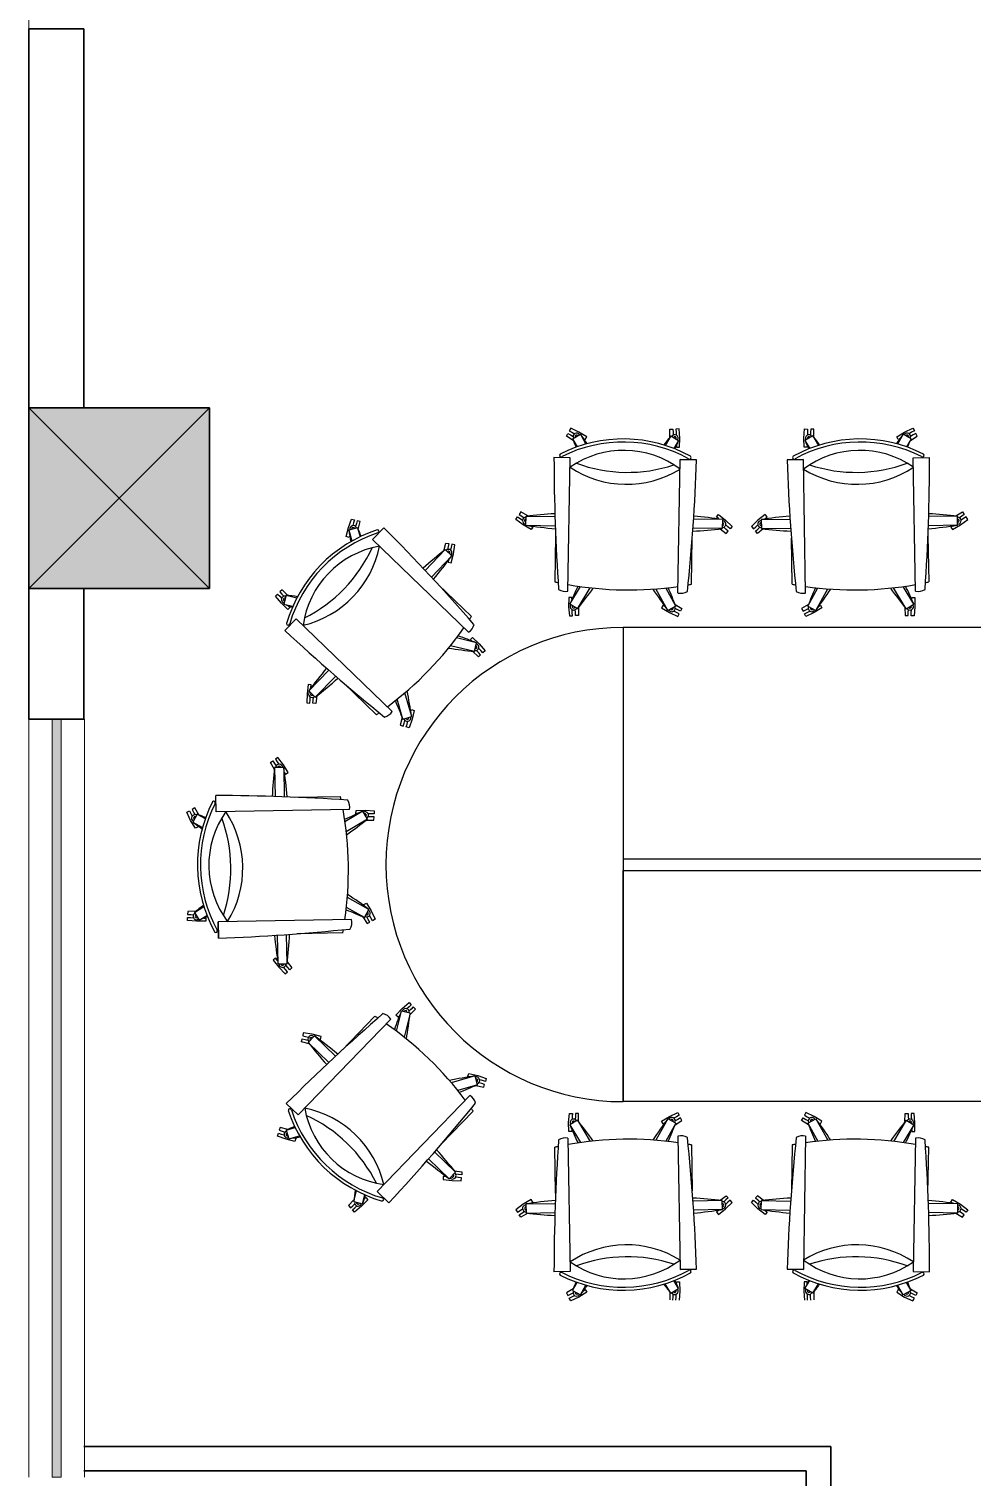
# Model space of a CAD drawing. Header units: inches. Extents: x 327481 to 195042051, y -335014 to 44773228.
# Drawn here: x 361005.2 to 361159.4, y -328206.2 to -327969.3 of the extents above; entities that cross this region are included whole.
import ezdxf

# ---------------------------------------------------------------- set-up
doc = ezdxf.new("R2010")
doc.units = ezdxf.units.IN
doc.header["$MEASUREMENT"] = 0
doc.layers.add('cad-block.com', color=250, linetype='Continuous')
doc.layers.add('center', color=146, linetype='Continuous')
for name, color, linetype, lineweight in [('column 1', 146, 'Continuous', 30), ('furniture', 251, 'Continuous', 13), ('GLASS', 140, 'Continuous', 5), ('TEXT', 7, 'Continuous', 0), ('WALL', 12, 'Continuous', 30)]:
    doc.layers.add(name, color=color, linetype=linetype, lineweight=lineweight)

# ---------------------------------------------------------------- blocks, each defined once
blk = doc.blocks.new('COLUMN1')
at = {"layer": 'column 1'}
h = blk.add_hatch(color=256, dxfattribs=at)
h.paths.add_polyline_path([(1, 1), (0, 1), (0.5, 0.5)])
h.paths.add_polyline_path([(1, 1), (0.5, 0.5), (1, 0)])
h.paths.add_polyline_path([(0.5, 0.5), (0, 0), (1, 0)])
h.paths.add_polyline_path([(0.5, 0.5), (0, 1), (0, 0)])
at = {"layer": 'column 1', "lineweight": 0, "ltscale": 0.3}
for p, q in [((0, 1), (1, 0)), ((0, 0), (1, 1))]:
    blk.add_line(p, q, dxfattribs=at)
at = {"layer": 'column 1', "ltscale": 0.3}
for p, q in [((1, 1), (0, 1)), ((0, 1), (0, 0)), ((1, 0), (1, 1)), ((0, 0), (1, 0))]:
    blk.add_line(p, q, dxfattribs=at)
blk = doc.blocks.new('A$C42434D32')
at = {"color": 0}
for p, q in [((-981, 1509.4), (-985.9, 1500.2)), ((-952.5, 1495.8), (-981, 1509.4)), ((-638.4, 1478.2), (-637.8, 1505.8)), ((-637.8, 1505.8), (-627.3, 1506.1)), ((-627.3, 1506.1), (-627, 1495.6)), ((-606.3, 1506.7), (-616.8, 1506.4)), ((-616.8, 1506.4), (-616.5, 1495.9)), ((-603.9, 1475.3), (-606.3, 1506.7)), ((-174.4, 1475.3), (-171.9, 1506.7)), ((-171.9, 1506.7), (-161.4, 1506.4)), ((-161.4, 1506.4), (-161.7, 1495.9)), ((-150.9, 1506.1), (-151.2, 1495.6)), ((-140.4, 1505.8), (-150.9, 1506.1)), ((-139.9, 1478.2), (-140.4, 1505.8)), ((174.2, 1495.8), (202.7, 1509.4)), ((202.7, 1509.4), (207.7, 1500.2)), ((-995.9, 1481.7), (-990.9, 1490.9)), ((-972.3, 1467.4), (-995.9, 1481.7)), ((-990.9, 1490.9), (-981.7, 1485.9)), ((-985.9, 1500.2), (-976.7, 1495.2)), ((-981.7, 1485.9), (-972.8, 1481.1)), ((-976.7, 1495.2), (-967.8, 1490.4)), ((-974.5, 1472.9), (-946.9, 1488.2)), ((-974.5, 1472.9), (-959, 1445)), ((-925.5, 1479.5), (-952.5, 1495.8)), ((-946.9, 1488.2), (-928.3, 1454.6)), ((-935.9, 1473.2), (-930.5, 1470.2)), ((-930.5, 1470.2), (-925.5, 1479.5)), ((-634.7, 1482.9), (-654.5, 1449.9)), ((-634.7, 1482.9), (-607.7, 1466.7)), ((-627, 1495.6), (-626.7, 1485.5)), ((-607.7, 1466.7), (-624.2, 1439.2)), ((-616.5, 1495.9), (-616.2, 1485.8)), ((-604.5, 1443.7), (-603.9, 1475.3)), ((-173.7, 1443.7), (-174.4, 1475.3)), ((-143.6, 1482.9), (-170.6, 1466.7)), ((-170.6, 1466.7), (-154.1, 1439.2)), ((-161.7, 1495.9), (-162, 1485.8)), ((-151.2, 1495.6), (-151.5, 1485.5)), ((-143.6, 1482.9), (-123.8, 1449.9)), ((147.3, 1479.5), (174.2, 1495.8)), ((152.2, 1470.2), (147.3, 1479.5)), ((168.7, 1488.2), (150, 1454.6)), ((157.7, 1473.2), (152.2, 1470.2)), ((196.2, 1472.9), (168.7, 1488.2)), ((196.2, 1472.9), (180.7, 1445)), ((198.4, 1495.2), (189.5, 1490.4)), ((194, 1467.4), (217.7, 1481.7)), ((203.4, 1485.9), (194.5, 1481.1)), ((207.7, 1500.2), (198.4, 1495.2)), ((212.7, 1490.9), (203.4, 1485.9)), ((217.7, 1481.7), (212.7, 1490.9)), ((-982.5, 1407.4), (-1038.9, 1408.3)), ((-990.4, 946), (-982.5, 1407.4)), ((-615.2, 1449.6), (-615, 1443.4)), ((-615, 1443.4), (-604.5, 1443.7)), ((-163.2, 1443.4), (-173.7, 1443.7)), ((-163.1, 1449.6), (-163.2, 1443.4)), ((204.2, 1407.4), (260.7, 1408.3)), ((212.1, 946), (204.2, 1407.4)), ((-609.9, 939.4), (-601.9, 1400.8)), ((-601.9, 1400.8), (-545.5, 1399.9)), ((-545.5, 1399.9), (-601.9, 1400.8)), ((-176.3, 1400.8), (-232.8, 1399.9)), ((-232.8, 1399.9), (-176.3, 1400.8)), ((-168.4, 939.4), (-176.3, 1400.8)), ((-1170.5, 1193.8), (-1164.7, 1202.5)), ((-1164.7, 1202.5), (-1155.9, 1196.7)), ((-1153.1, 1220), (-1158.9, 1211.3)), ((-1158.9, 1211.3), (-1150.1, 1205.4)), ((-1129.3, 1205.9), (-1153.1, 1220)), ((-1150.1, 1205.4), (-1141.7, 1199.8)), ((-1135.8, 1173.7), (-1135.3, 1205.2)), ((-1135.3, 1205.2), (-1035.5, 1203.5)), ((-476.7, 1202.5), (-469.8, 1210.4)), ((-468.8, 1195.6), (-476.7, 1202.5)), ((-469.8, 1210.4), (-445.1, 1190.8)), ((-308.4, 1210.4), (-333.2, 1190.8)), ((-309.4, 1195.6), (-301.5, 1202.5)), ((-301.5, 1202.5), (-308.4, 1210.4)), ((357, 1205.2), (257.3, 1203.5)), ((351, 1205.9), (374.8, 1220)), ((357.5, 1173.7), (357, 1205.2)), ((371.9, 1205.4), (363.4, 1199.8)), ((380.6, 1211.3), (371.9, 1205.4)), ((374.8, 1220), (380.6, 1211.3)), ((386.4, 1202.5), (377.7, 1196.7)), ((392.2, 1193.8), (386.4, 1202.5)), ((-1757.4, 1134.9), (-1749.9, 1165.5)), ((-1749.9, 1165.5), (-1739.4, 1195.3)), ((-1718.1, 1164.9), (-1748.4, 1156.2)), ((-1748.4, 1156.2), (-1737.8, 1119.3)), ((-1739.4, 1195.3), (-1729.3, 1192.3)), ((-1732.3, 1182.2), (-1735.2, 1172.5)), ((-1729.3, 1192.3), (-1732.3, 1182.2)), ((-1722.2, 1179.2), (-1725.2, 1169.5)), ((-1719.2, 1189.3), (-1722.2, 1179.2)), ((-1709.2, 1186.3), (-1719.2, 1189.3)), ((-1718.1, 1164.9), (-1709.3, 1134.1)), ((-1715.8, 1159.4), (-1709.2, 1186.3)), ((-1666.1, 1124.2), (-1626.9, 1164.8)), ((-1145.1, 1175), (-1170.5, 1193.8)), ((-1155.9, 1196.7), (-1147.5, 1191.1)), ((-1118, 1158.9), (-1145.1, 1175)), ((-1135.8, 1173.7), (-1034.4, 1172)), ((-1112.2, 1167.6), (-1118, 1158.9)), ((-1117.3, 1171.1), (-1112.2, 1167.6)), ((-456.7, 1162.1), (-558.1, 1163.8)), ((-456.2, 1193.5), (-555.9, 1195.3)), ((-468.6, 1195.3), (-468.8, 1195.6)), ((-463.5, 1161.3), (-443.1, 1145.2)), ((-456.2, 1193.5), (-456.7, 1162.1)), ((-444.1, 1160), (-451.7, 1166.7)), ((-445.1, 1190.8), (-422.4, 1169)), ((-437.2, 1168), (-444.8, 1174.6)), ((-436.2, 1153.1), (-444.1, 1160)), ((-443.1, 1145.2), (-436.2, 1153.1)), ((-429.3, 1161), (-437.2, 1168)), ((-422.4, 1169), (-429.3, 1161)), ((-333.2, 1190.8), (-355.9, 1169)), ((-355.9, 1169), (-349, 1161)), ((-349, 1161), (-341.1, 1168)), ((-342.1, 1153.1), (-334.2, 1160)), ((-335.2, 1145.2), (-342.1, 1153.1)), ((-341.1, 1168), (-333.4, 1174.6)), ((-314.8, 1161.3), (-335.2, 1145.2)), ((-334.2, 1160), (-326.5, 1166.7)), ((-322.1, 1193.5), (-222.3, 1195.3)), ((-322.1, 1193.5), (-321.5, 1162.1)), ((-321.5, 1162.1), (-220.2, 1163.8)), ((-309.7, 1195.3), (-309.4, 1195.6)), ((357.5, 1173.7), (256.2, 1172)), ((339.1, 1171.1), (333.9, 1167.6)), ((333.9, 1167.6), (339.8, 1158.9)), ((339.8, 1158.9), (366.9, 1175)), ((366.9, 1175), (392.2, 1193.8)), ((377.7, 1196.7), (369.2, 1191.1)), ((-1747.3, 1131.9), (-1757.4, 1134.9)), ((-1745.6, 1137.8), (-1747.3, 1131.9)), ((-1334.3, 803.5), (-1666.1, 1124.2)), ((-1419.8, 1085.5), (-1413, 1112.3)), ((-1413, 1112.3), (-1402.7, 1110.2)), ((-1402.7, 1110.2), (-1404.8, 1100)), ((-1392.4, 1108.2), (-1394.5, 1097.9)), ((-1382.1, 1106.1), (-1392.4, 1108.2)), ((-1386.8, 1074.9), (-1382.1, 1106.1)), ((-1033.1, 1137), (-1035.8, 977.7)), ((-563.4, 969.6), (-560.6, 1128.9)), ((-214.9, 969.6), (-217.6, 1128.9)), ((254.8, 1137), (257.6, 977.7)), ((-1415.1, 1089.3), (-1484.5, 1017.5)), ((-1392.5, 1067.4), (-1462.9, 994.5)), ((-1392.5, 1067.4), (-1415.1, 1089.3)), ((-1404.8, 1100), (-1406.8, 1090)), ((-1403.7, 1052.5), (-1404.9, 1046.4)), ((-1394.5, 1097.9), (-1396.5, 1087.9)), ((-1394.6, 1044.3), (-1386.8, 1074.9)), ((-1404.9, 1046.4), (-1394.6, 1044.3)), ((-1439.1, 968.8), (-1324.6, 858.1)), ((-984.3, 900.6), (-947.6, 961.8)), ((-957.3, 884.4), (-913.4, 957.5)), ((-645, 879), (-686.4, 953.6)), ((-617.5, 894.3), (-652.1, 956.7)), ((-160.8, 894.3), (-126.1, 956.7)), ((-133.2, 879), (-91.9, 953.6)), ((179, 884.4), (135.2, 957.5)), ((206.1, 900.6), (169.3, 961.8)), ((-2002.3, 928.5), (-1994.7, 935.7)), ((-1981.8, 904.5), (-2002.3, 928.5)), ((-1994.7, 935.7), (-1987.5, 928)), ((-1987.5, 928), (-1980.5, 920.7)), ((-1979.4, 950.1), (-1987.1, 942.9)), ((-1987.1, 942.9), (-1979.9, 935.2)), ((-1959.1, 882.7), (-1981.8, 904.5)), ((-1979.9, 935.2), (-1972.9, 927.9)), ((-1959.5, 931), (-1979.4, 950.1)), ((-1965.4, 931.6), (-1973.1, 901.1)), ((-1965.4, 931.6), (-1928.1, 922.3)), ((-987.5, 923.5), (-988.1, 892)), ((-977, 923.8), (-987.5, 923.5)), ((-976.8, 917.7), (-977, 923.8)), ((198.5, 917.7), (198.7, 923.8)), ((198.7, 923.8), (209.2, 923.5)), ((209.2, 923.5), (209.9, 892)), ((-1973.1, 901.1), (-1942, 893.3)), ((-1951.4, 889.9), (-1959.1, 882.7)), ((-1955.7, 894.3), (-1951.4, 889.9)), ((-988.1, 892), (-985.7, 860.6)), ((-985.7, 860.6), (-975.2, 860.9)), ((-957.3, 884.4), (-984.3, 900.6)), ((-975.5, 871.3), (-975.7, 881.5)), ((-975.2, 860.9), (-975.5, 871.3)), ((-965, 871.6), (-965.3, 881.8)), ((-964.7, 861.2), (-965, 871.6)), ((-954.2, 861.5), (-964.7, 861.2)), ((-953.6, 889.1), (-954.2, 861.5)), ((-661.5, 897), (-666.5, 887.8)), ((-666.5, 887.8), (-639.5, 871.4)), ((-656.1, 894.1), (-661.5, 897)), ((-617.5, 894.3), (-645, 879)), ((-639.5, 871.4), (-611, 857.8)), ((-615.3, 872.1), (-624.2, 876.9)), ((-619.7, 899.9), (-596.1, 885.6)), ((-610.3, 881.3), (-619.2, 886.1)), ((-606, 867.1), (-615.3, 872.1)), ((-611, 857.8), (-606, 867.1)), ((-601.1, 876.3), (-610.3, 881.3)), ((-596.1, 885.6), (-601.1, 876.3)), ((-158.5, 899.9), (-182.2, 885.6)), ((-182.2, 885.6), (-177.2, 876.3)), ((-177.2, 876.3), (-168, 881.3)), ((-172.2, 867.1), (-163, 872.1)), ((-167.2, 857.8), (-172.2, 867.1)), ((-168, 881.3), (-159, 886.1)), ((-138.8, 871.4), (-167.2, 857.8)), ((-163, 872.1), (-154.1, 876.9)), ((-160.8, 894.3), (-133.2, 879)), ((-111.8, 887.8), (-138.8, 871.4)), ((-122.2, 894.1), (-116.8, 897)), ((-116.8, 897), (-111.8, 887.8)), ((175.3, 889.1), (175.9, 861.5)), ((175.9, 861.5), (186.4, 861.2)), ((179, 884.4), (206.1, 900.6)), ((186.4, 861.2), (186.7, 871.6)), ((186.7, 871.6), (187, 881.8)), ((196.9, 860.9), (197.2, 871.3)), ((207.4, 860.6), (196.9, 860.9)), ((197.2, 871.3), (197.5, 881.5)), ((209.9, 892), (207.4, 860.6)), ((-1930.6, 850.5), (-1969.8, 809.9)), ((-1969.8, 809.9), (-1930.6, 850.5)), ((-1598.7, 529.8), (-1930.6, 850.5)), ((-1314.1, 736.6), (-1396.8, 757.2)), ((-1306.5, 767.1), (-1375.8, 784.4)), ((-1328.1, 778.4), (-1320.5, 785.6)), ((-1323.9, 773.9), (-1328.1, 778.4)), ((-1320.5, 785.6), (-1297.7, 763.8)), ((-1314.1, 736.6), (-1306.5, 767.1)), ((-1297.7, 763.8), (-1277.2, 739.8)), ((-1320.1, 737.3), (-1300.1, 718.2)), ((-1299.7, 733), (-1306.7, 740.4)), ((-1300.1, 718.2), (-1292.5, 725.4)), ((-1292.5, 725.4), (-1299.7, 733)), ((-1292.1, 740.2), (-1299, 747.6)), ((-1284.9, 732.6), (-1292.1, 740.2)), ((-1277.2, 739.8), (-1284.9, 732.6)), ((-1887.1, 600.9), (-1817.8, 672.6)), ((-1864.4, 579), (-1794, 651.9)), ((-1889.3, 622.4), (-1893, 591.1)), ((-1878.8, 621.7), (-1889.3, 622.4)), ((-1879.6, 611.2), (-1878.8, 621.7)), ((-1879.6, 610.9), (-1879.6, 611.2)), ((-1652.9, 518.3), (-1767.5, 629)), ((-1893, 591.1), (-1893.6, 559.6)), ((-1893.6, 559.6), (-1883.1, 558.8)), ((-1887.1, 600.9), (-1864.4, 579)), ((-1883.1, 558.8), (-1882.4, 569.3)), ((-1882.4, 569.3), (-1881.7, 579.4)), ((-1872.7, 558.1), (-1871.9, 568.6)), ((-1862.2, 557.4), (-1872.7, 558.1)), ((-1871.9, 568.6), (-1871.3, 578.7)), ((-1859.1, 583.2), (-1862.2, 557.4)), ((-1561.4, 503.3), (-1581.1, 572)), ((-1531.1, 512), (-1554.6, 594)), ((-1563.8, 508.8), (-1570.4, 482)), ((-1561.4, 503.3), (-1531.1, 512)), ((-1529.7, 502.7), (-1540.2, 473)), ((-1534, 530.4), (-1532.2, 536.3)), ((-1532.2, 536.3), (-1522.2, 533.3)), ((-1522.2, 533.3), (-1529.7, 502.7)), ((-1570.4, 482), (-1560.3, 479)), ((-1560.3, 479), (-1557.3, 489)), ((-1557.3, 489), (-1554.4, 498.7)), ((-1550.3, 476), (-1547.3, 486)), ((-1540.2, 473), (-1550.3, 476)), ((-1547.3, 486), (-1544.4, 495.7)), ((-2020, 353.1), (-2011.3, 358.9)), ((-2005.9, 329.3), (-2020, 353.1)), ((-2011.3, 358.9), (-2005.4, 350.1)), ((-1993.8, 370.5), (-2002.5, 364.7)), ((-2002.5, 364.7), (-1996.7, 355.9)), ((-1996.7, 355.9), (-1991.1, 347.5)), ((-1975, 345.1), (-1993.8, 370.5)), ((-2005.4, 350.1), (-1999.8, 341.7)), ((-1973.7, 335.8), (-2005.2, 335.3)), ((-2005.2, 335.3), (-2003.5, 235.5)), ((-1958.9, 318), (-1975, 345.1)), ((-1973.7, 335.8), (-1972, 234.4)), ((-1971.1, 317.3), (-1967.6, 312.2)), ((-1967.6, 312.2), (-1958.9, 318)), ((-2207.4, 182.5), (-2208.3, 238.9)), ((-1937, 233.1), (-1777.7, 235.8)), ((-2309.4, 181), (-2300.2, 185.9)), ((-2295.8, 152.5), (-2309.4, 181)), ((-2300.2, 185.9), (-2295.2, 176.7)), ((-2279.5, 125.5), (-2295.8, 152.5)), ((-2295.2, 176.7), (-2290.4, 167.8)), ((-2281.7, 195.9), (-2290.9, 190.9)), ((-2290.9, 190.9), (-2285.9, 181.7)), ((-2272.9, 174.5), (-2288.2, 146.9)), ((-2285.9, 181.7), (-2281.1, 172.8)), ((-2267.4, 172.3), (-2281.7, 195.9)), ((-2272.9, 174.5), (-2245, 159)), ((-1746, 190.4), (-2207.4, 182.5)), ((-1700.6, 184.3), (-1761.8, 147.6)), ((-1684.4, 157.3), (-1757.5, 113.4)), ((-1723.8, 177), (-1723.5, 187.5)), ((-1717.7, 176.8), (-1723.8, 177)), ((-1723.5, 187.5), (-1692, 188.1)), ((-1684.4, 157.3), (-1700.6, 184.3)), ((-1692, 188.1), (-1660.6, 185.7)), ((-1689.1, 153.6), (-1661.5, 154.2)), ((-1671.6, 165), (-1681.8, 165.3)), ((-1671.3, 175.5), (-1681.5, 175.7)), ((-1661.2, 164.7), (-1671.6, 165)), ((-1660.9, 175.2), (-1671.3, 175.5)), ((-1661.5, 154.2), (-1661.2, 164.7)), ((-1660.6, 185.7), (-1660.9, 175.2)), ((-2288.2, 146.9), (-2254.6, 128.3)), ((-2270.2, 130.5), (-2279.5, 125.5)), ((-2273.2, 135.9), (-2270.2, 130.5)), ((-2282.9, -165.3), (-2249.9, -145.5)), ((-1694.3, -182.5), (-1756.7, -147.9)), ((-1679, -155), (-1753.6, -113.6)), ((-1697, -138.5), (-1687.8, -133.5)), ((-1694.1, -143.9), (-1697, -138.5)), ((-1687.8, -133.5), (-1671.4, -160.5)), ((-2306.7, -193.7), (-2306.4, -183.2)), ((-2275.3, -196.1), (-2306.7, -193.7)), ((-2306.4, -183.2), (-2295.9, -183.5)), ((-2305.8, -162.2), (-2306.1, -172.7)), ((-2306.1, -172.7), (-2295.6, -173)), ((-2278.2, -161.6), (-2305.8, -162.2)), ((-2295.9, -183.5), (-2285.8, -183.8)), ((-2295.6, -173), (-2285.5, -173.3)), ((-2282.9, -165.3), (-2266.7, -192.3)), ((-2243.7, -195.5), (-2275.3, -196.1)), ((-2266.7, -192.3), (-2239.2, -175.8)), ((-2249.6, -184.8), (-2243.4, -185)), ((-2243.4, -185), (-2243.7, -195.5)), ((-1739.4, -190.1), (-2200.8, -198.1)), ((-2200.8, -198.1), (-2199.9, -254.5)), ((-2199.9, -254.5), (-2200.8, -198.1)), ((-1699.9, -180.3), (-1685.6, -203.9)), ((-1694.3, -182.5), (-1679, -155)), ((-1681.3, -189.7), (-1686.1, -180.8)), ((-1685.6, -203.9), (-1676.3, -198.9)), ((-1676.3, -198.9), (-1681.3, -189.7)), ((-1672.1, -184.7), (-1676.9, -175.8)), ((-1667.1, -194), (-1672.1, -184.7)), ((-1671.4, -160.5), (-1657.8, -189)), ((-1657.8, -189), (-1667.1, -194)), ((-1993.5, -343.8), (-1995.3, -244.1)), ((-1962.1, -343.3), (-1963.8, -241.9)), ((-1769.6, -236.6), (-1928.9, -239.4)), ((-2002.5, -323.3), (-2010.4, -330.2)), ((-2010.4, -330.2), (-1990.8, -354.9)), ((-1995.6, -331.2), (-2002.5, -323.3)), ((-1995.3, -331.4), (-1995.6, -331.2)), ((-1993.5, -343.8), (-1962.1, -343.3)), ((-1960, -355.9), (-1966.7, -348.3)), ((-1961.3, -336.5), (-1945.2, -356.9)), ((-1990.8, -354.9), (-1969, -377.6)), ((-1968, -362.8), (-1974.6, -355.2)), ((-1969, -377.6), (-1961, -370.7)), ((-1961, -370.7), (-1968, -362.8)), ((-1953.1, -363.8), (-1960, -355.9)), ((-1945.2, -356.9), (-1953.1, -363.8)), ((-1585.6, -520.5), (-1563.8, -497.7)), ((-1563.8, -497.7), (-1539.8, -477.2)), ((-1540.2, -492.1), (-1547.6, -499)), ((-1533, -499.7), (-1540.4, -506.7)), ((-1532.6, -484.9), (-1540.2, -492.1)), ((-1539.8, -477.2), (-1532.6, -484.9)), ((-1537.3, -520.1), (-1518.2, -500.1)), ((-1525.4, -492.5), (-1533, -499.7)), ((-1518.2, -500.1), (-1525.4, -492.5)), ((-1603.5, -534.3), (-1924.2, -866.1)), ((-1768.8, -639.1), (-1658.1, -524.6)), ((-1578.4, -528.1), (-1585.6, -520.5)), ((-1567.1, -506.5), (-1584.4, -575.8)), ((-1573.9, -523.9), (-1578.4, -528.1)), ((-1536.6, -514.1), (-1567.1, -506.5)), ((-1536.6, -514.1), (-1557.2, -596.8)), ((-1906.1, -582.1), (-1908.2, -592.4)), ((-1908.2, -592.4), (-1897.9, -594.5)), ((-1874.9, -586.8), (-1906.1, -582.1)), ((-1897.9, -594.5), (-1887.9, -596.5)), ((-1867.4, -592.5), (-1889.3, -615.1)), ((-1844.3, -594.6), (-1874.9, -586.8)), ((-1867.4, -592.5), (-1794.5, -662.9)), ((-1846.4, -604.9), (-1844.3, -594.6)), ((-1912.3, -613), (-1910.2, -602.7)), ((-1885.5, -619.8), (-1912.3, -613)), ((-1910.2, -602.7), (-1900, -604.8)), ((-1900, -604.8), (-1890, -606.8)), ((-1889.3, -615.1), (-1817.5, -684.5)), ((-1852.5, -603.7), (-1846.4, -604.9)), ((-1312, -731.1), (-1394, -754.6)), ((-1336.3, -732.2), (-1333.3, -722.2)), ((-1330.4, -734), (-1336.3, -732.2)), ((-1333.3, -722.2), (-1302.7, -729.7)), ((-1303.3, -761.4), (-1312, -731.1)), ((-1302.7, -729.7), (-1273, -740.2)), ((-1286, -747.3), (-1295.7, -744.4)), ((-1276, -750.3), (-1286, -747.3)), ((-1273, -740.2), (-1276, -750.3)), ((-1329.8, -798.7), (-1650.5, -1130.6)), ((-1303.3, -761.4), (-1372, -781.1)), ((-1308.8, -763.8), (-1282, -770.4)), ((-1289, -757.3), (-1298.7, -754.4)), ((-1279, -760.3), (-1289, -757.3)), ((-1282, -770.4), (-1279, -760.3)), ((-1924.2, -866.1), (-1964.8, -826.9)), ((-1318.3, -852.9), (-1429, -967.5)), ((-988.1, -892), (-985.7, -860.6)), ((-987.5, -923.5), (-988.1, -892)), ((-985.7, -860.6), (-975.2, -860.9)), ((-957.3, -884.4), (-984.3, -900.6)), ((-984.3, -900.6), (-947.6, -961.8)), ((-975.5, -871.3), (-975.7, -881.5)), ((-975.2, -860.9), (-975.5, -871.3)), ((-965, -871.6), (-965.3, -881.8)), ((-964.7, -861.2), (-965, -871.6)), ((-954.2, -861.5), (-964.7, -861.2)), ((-957.3, -884.4), (-913.4, -957.5)), ((-953.6, -889.1), (-954.2, -861.5)), ((-645, -879), (-686.4, -953.6)), ((-666.5, -887.8), (-639.5, -871.4)), ((-661.5, -897), (-666.5, -887.8)), ((-656.1, -894.1), (-661.5, -897)), ((-617.5, -894.3), (-652.1, -956.7)), ((-617.5, -894.3), (-645, -879)), ((-639.5, -871.4), (-611, -857.8)), ((-615.3, -872.1), (-624.2, -876.9)), ((-619.7, -899.9), (-596.1, -885.6)), ((-610.3, -881.3), (-619.2, -886.1)), ((-606, -867.1), (-615.3, -872.1)), ((-611, -857.8), (-606, -867.1)), ((-601.1, -876.3), (-610.3, -881.3)), ((-596.1, -885.6), (-601.1, -876.3)), ((-182.2, -885.6), (-177.2, -876.3)), ((-158.5, -899.9), (-182.2, -885.6)), ((-177.2, -876.3), (-168, -881.3)), ((-167.2, -857.8), (-172.2, -867.1)), ((-172.2, -867.1), (-163, -872.1)), ((-168, -881.3), (-159, -886.1)), ((-138.8, -871.4), (-167.2, -857.8)), ((-163, -872.1), (-154.1, -876.9)), ((-160.8, -894.3), (-133.2, -879)), ((-160.8, -894.3), (-126.1, -956.7)), ((-111.8, -887.8), (-138.8, -871.4)), ((-133.2, -879), (-91.9, -953.6)), ((-122.2, -894.1), (-116.8, -897)), ((-116.8, -897), (-111.8, -887.8)), ((179, -884.4), (135.2, -957.5)), ((206.1, -900.6), (169.3, -961.8)), ((175.3, -889.1), (175.9, -861.5)), ((175.9, -861.5), (186.4, -861.2)), ((179, -884.4), (206.1, -900.6)), ((186.4, -861.2), (186.7, -871.6)), ((186.7, -871.6), (187, -881.8)), ((207.4, -860.6), (196.9, -860.9)), ((196.9, -860.9), (197.2, -871.3)), ((197.2, -871.3), (197.5, -881.5)), ((209.9, -892), (207.4, -860.6)), ((209.2, -923.5), (209.9, -892)), ((-1995.3, -939.4), (-1992.3, -929.3)), ((-1965.5, -949.9), (-1995.3, -939.4)), ((-1992.3, -929.3), (-1982.2, -932.3)), ((-1986.3, -909.2), (-1989.3, -919.2)), ((-1989.3, -919.2), (-1979.2, -922.2)), ((-1959.4, -915.8), (-1986.3, -909.2)), ((-1982.2, -932.3), (-1972.5, -935.2)), ((-1979.2, -922.2), (-1969.5, -925.2)), ((-1934.9, -957.4), (-1965.5, -949.9)), ((-1964.9, -918.1), (-1934.1, -909.3)), ((-1964.9, -918.1), (-1956.2, -948.4)), ((-1956.2, -948.4), (-1919.3, -937.8)), ((-1937.8, -945.6), (-1931.9, -947.3)), ((-1931.9, -947.3), (-1934.9, -957.4)), ((-990.4, -946), (-982.5, -1407.4)), ((-977, -923.8), (-987.5, -923.5)), ((-976.8, -917.7), (-977, -923.8)), ((-609.9, -939.4), (-601.9, -1400.8)), ((-168.4, -939.4), (-176.3, -1400.8)), ((198.5, -917.7), (198.7, -923.8)), ((198.7, -923.8), (209.2, -923.5)), ((212.1, -946), (204.2, -1407.4)), ((-1379, -1064.4), (-1451.9, -994)), ((-1033.1, -1137), (-1035.8, -977.7)), ((-563.4, -969.6), (-560.6, -1128.9)), ((-214.9, -969.6), (-217.6, -1128.9)), ((254.8, -1137), (257.6, -977.7)), ((-1400.9, -1087.1), (-1472.6, -1017.8)), ((-1421.7, -1078.8), (-1422.4, -1089.3)), ((-1422.4, -1089.3), (-1391.1, -1093)), ((-1411.2, -1079.6), (-1421.7, -1078.8)), ((-1410.9, -1079.6), (-1411.2, -1079.6)), ((-1400.9, -1087.1), (-1379, -1064.4)), ((-1391.1, -1093), (-1359.6, -1093.6)), ((-1383.2, -1059.1), (-1357.4, -1062.2)), ((-1369.3, -1082.4), (-1379.4, -1081.7)), ((-1368.6, -1071.9), (-1378.7, -1071.3)), ((-1358.8, -1083.1), (-1369.3, -1082.4)), ((-1358.1, -1072.7), (-1368.6, -1071.9)), ((-1359.6, -1093.6), (-1358.8, -1083.1)), ((-1357.4, -1062.2), (-1358.1, -1072.7)), ((-1731.6, -1165.4), (-1722.3, -1128.1)), ((-1701.1, -1173.1), (-1693.3, -1142)), ((-1694.3, -1155.7), (-1689.9, -1151.4)), ((-1689.9, -1151.4), (-1682.7, -1159.1)), ((-1650.5, -1130.6), (-1609.9, -1169.8)), ((-1609.9, -1169.8), (-1650.5, -1130.6)), ((-463.5, -1161.3), (-443.1, -1145.2)), ((-443.1, -1145.2), (-436.2, -1153.1)), ((-335.2, -1145.2), (-342.1, -1153.1)), ((-314.8, -1161.3), (-335.2, -1145.2)), ((-1731, -1159.5), (-1750.1, -1179.4)), ((-1750.1, -1179.4), (-1742.9, -1187.1)), ((-1742.9, -1187.1), (-1735.2, -1179.9)), ((-1735.7, -1194.7), (-1728, -1187.5)), ((-1728.5, -1202.3), (-1735.7, -1194.7)), ((-1735.2, -1179.9), (-1727.9, -1172.9)), ((-1731.6, -1165.4), (-1701.1, -1173.1)), ((-1704.5, -1181.8), (-1728.5, -1202.3)), ((-1728, -1187.5), (-1720.7, -1180.5)), ((-1682.7, -1159.1), (-1704.5, -1181.8)), ((-1145.1, -1175), (-1170.5, -1193.8)), ((-1170.5, -1193.8), (-1164.7, -1202.5)), ((-1164.7, -1202.5), (-1155.9, -1196.7)), ((-1155.9, -1196.7), (-1147.5, -1191.1)), ((-1150.1, -1205.4), (-1141.7, -1199.8)), ((-1118, -1158.9), (-1145.1, -1175)), ((-1135.8, -1173.7), (-1034.4, -1172)), ((-1135.8, -1173.7), (-1135.3, -1205.2)), ((-1112.2, -1167.6), (-1118, -1158.9)), ((-1117.3, -1171.1), (-1112.2, -1167.6)), ((-456.7, -1162.1), (-558.1, -1163.8)), ((-456.2, -1193.5), (-555.9, -1195.3)), ((-468.8, -1195.6), (-476.7, -1202.5)), ((-469.8, -1210.4), (-445.1, -1190.8)), ((-468.6, -1195.3), (-468.8, -1195.6)), ((-456.2, -1193.5), (-456.7, -1162.1)), ((-444.1, -1160), (-451.7, -1166.7)), ((-445.1, -1190.8), (-422.4, -1169)), ((-437.2, -1168), (-444.8, -1174.6)), ((-436.2, -1153.1), (-444.1, -1160)), ((-429.3, -1161), (-437.2, -1168)), ((-422.4, -1169), (-429.3, -1161)), ((-355.9, -1169), (-349, -1161)), ((-333.2, -1190.8), (-355.9, -1169)), ((-349, -1161), (-341.1, -1168)), ((-342.1, -1153.1), (-334.2, -1160)), ((-341.1, -1168), (-333.4, -1174.6)), ((-334.2, -1160), (-326.5, -1166.7)), ((-308.4, -1210.4), (-333.2, -1190.8)), ((-322.1, -1193.5), (-321.5, -1162.1)), ((-322.1, -1193.5), (-222.3, -1195.3)), ((-321.5, -1162.1), (-220.2, -1163.8)), ((-309.7, -1195.3), (-309.4, -1195.6)), ((-309.4, -1195.6), (-301.5, -1202.5)), ((357.5, -1173.7), (256.2, -1172)), ((333.9, -1167.6), (339.8, -1158.9)), ((339.1, -1171.1), (333.9, -1167.6)), ((339.8, -1158.9), (366.9, -1175)), ((357.5, -1173.7), (357, -1205.2)), ((371.9, -1205.4), (363.4, -1199.8)), ((366.9, -1175), (392.2, -1193.8)), ((377.7, -1196.7), (369.2, -1191.1)), ((386.4, -1202.5), (377.7, -1196.7)), ((392.2, -1193.8), (386.4, -1202.5)), ((-1158.9, -1211.3), (-1150.1, -1205.4)), ((-1153.1, -1220), (-1158.9, -1211.3)), ((-1129.3, -1205.9), (-1153.1, -1220)), ((-1135.3, -1205.2), (-1035.5, -1203.5)), ((-476.7, -1202.5), (-469.8, -1210.4)), ((-301.5, -1202.5), (-308.4, -1210.4)), ((357, -1205.2), (257.3, -1203.5)), ((351, -1205.9), (374.8, -1220)), ((380.6, -1211.3), (371.9, -1205.4)), ((374.8, -1220), (380.6, -1211.3)), ((-601.9, -1400.8), (-545.5, -1399.9)), ((-545.5, -1399.9), (-601.9, -1400.8)), ((-176.3, -1400.8), (-232.8, -1399.9)), ((-232.8, -1399.9), (-176.3, -1400.8)), ((-982.5, -1407.4), (-1038.9, -1408.3)), ((-974.5, -1472.9), (-959, -1445)), ((-634.7, -1482.9), (-654.5, -1449.9)), ((-607.7, -1466.7), (-624.2, -1439.2)), ((-615.2, -1449.6), (-615, -1443.4)), ((-615, -1443.4), (-604.5, -1443.7)), ((-604.5, -1443.7), (-603.9, -1475.3)), ((-173.7, -1443.7), (-174.4, -1475.3)), ((-163.2, -1443.4), (-173.7, -1443.7)), ((-170.6, -1466.7), (-154.1, -1439.2)), ((-163.1, -1449.6), (-163.2, -1443.4)), ((-143.6, -1482.9), (-123.8, -1449.9)), ((196.2, -1472.9), (180.7, -1445)), ((204.2, -1407.4), (260.7, -1408.3)), ((-972.3, -1467.4), (-995.9, -1481.7)), ((-995.9, -1481.7), (-990.9, -1490.9)), ((-990.9, -1490.9), (-981.7, -1485.9)), ((-985.9, -1500.2), (-976.7, -1495.2)), ((-981, -1509.4), (-985.9, -1500.2)), ((-981.7, -1485.9), (-972.8, -1481.1)), ((-952.5, -1495.8), (-981, -1509.4)), ((-976.7, -1495.2), (-967.8, -1490.4)), ((-974.5, -1472.9), (-946.9, -1488.2)), ((-925.5, -1479.5), (-952.5, -1495.8)), ((-946.9, -1488.2), (-928.3, -1454.6)), ((-935.9, -1473.2), (-930.5, -1470.2)), ((-930.5, -1470.2), (-925.5, -1479.5)), ((-638.4, -1478.2), (-637.8, -1505.8)), ((-634.7, -1482.9), (-607.7, -1466.7)), ((-627.3, -1506.1), (-627, -1495.6)), ((-627, -1495.6), (-626.7, -1485.5)), ((-616.8, -1506.4), (-616.5, -1495.9)), ((-616.5, -1495.9), (-616.2, -1485.8)), ((-603.9, -1475.3), (-606.3, -1506.7)), ((-174.4, -1475.3), (-171.9, -1506.7)), ((-143.6, -1482.9), (-170.6, -1466.7)), ((-161.7, -1495.9), (-162, -1485.8)), ((-161.4, -1506.4), (-161.7, -1495.9)), ((-151.2, -1495.6), (-151.5, -1485.5)), ((-150.9, -1506.1), (-151.2, -1495.6)), ((-139.9, -1478.2), (-140.4, -1505.8)), ((152.2, -1470.2), (147.3, -1479.5)), ((147.3, -1479.5), (174.2, -1495.8)), ((168.7, -1488.2), (150, -1454.6)), ((157.7, -1473.2), (152.2, -1470.2)), ((196.2, -1472.9), (168.7, -1488.2)), ((174.2, -1495.8), (202.7, -1509.4)), ((198.4, -1495.2), (189.5, -1490.4)), ((194, -1467.4), (217.7, -1481.7)), ((203.4, -1485.9), (194.5, -1481.1)), ((207.7, -1500.2), (198.4, -1495.2)), ((202.7, -1509.4), (207.7, -1500.2)), ((212.7, -1490.9), (203.4, -1485.9)), ((217.7, -1481.7), (212.7, -1490.9))]:
    blk.add_line(p, q, dxfattribs=at)
at = {"color": 0, "ltscale": 0.7}
for p, q in [((-800, 820), (-800, -820)), ((800, 820), (-800, 820)), ((-800, 820), (-800, 20)), ((-800, 20), (800, 20)), ((-800, -820), (-800, -20)), ((-800, -20), (800, -20)), ((800, -820), (-800, -820))]:
    blk.add_line(p, q, dxfattribs=at)
at = {"color": 0}
for centre, radius, start, end in [((-799.3, 990.8), 481.4, 61.0855, 116.9482), ((-799.3, 990.8), 470.9, 61.3096, 116.724), ((774.5, 2164.3), 1880.6, 201.569, 202.5322), ((-960.7, 1480.6), 12.1, 29.0168, 209.0168), ((-960.7, 1480.6), 5.25, 29.0168, 209.0168), ((-2459.4, 370.5), 1880.6, 35.2487, 36.4646), ((838.5, 313.9), 1880.6, 141.569, 142.785), ((-621.2, 1474.8), 12.1, 329.0168, 149.0168), ((-621.2, 1474.8), 5.25, 329.0168, 149.0168), ((-2331.9, 2217.6), 1880.6, 335.5015, 336.4646), ((21, 990.8), 481.4, 63.0518, 118.9145), ((21, 990.8), 470.9, 63.276, 118.6904), ((1553.6, 2217.6), 1880.6, 203.5354, 204.4985), ((-157.1, 1474.8), 12.1, 30.9832, 210.9832), ((-157.1, 1474.8), 5.25, 30.9832, 210.9832), ((-1616.8, 313.9), 1880.6, 37.215, 38.431), ((1681.1, 370.5), 1880.6, 143.5354, 144.7513), ((182.5, 1480.6), 12.1, 330.9832, 150.9832), ((182.5, 1480.6), 5.25, 330.9832, 150.9832), ((-1552.7, 2164.3), 1880.6, 337.4678, 338.431), ((5751.4, 1418.8), 6790.3, 180.0886, 183.94274), ((-1014.2, 1415.7), 5.33, 127.7059, 306.0897), ((-797.3, 1109.2), 323.7, 53.008, 125.0256), ((-569.9, 1408.1), 5.33, 231.9439, 50.3277), ((-208.3, 1408.1), 5.33, 129.6723, 308.0561), ((19, 1109.2), 323.7, 54.9744, 126.992), ((236, 1415.7), 5.33, 233.9103, 52.2941), ((-6529.6, 1418.8), 6790.3, 356.05726, 359.9114), ((-787.7, 1668.3), 353, 236.399, 301.6346), ((-784.3, 1865.4), 508.8, 249.6557, 288.3779), ((-7331.4, 1643.3), 6790.3, 354.09091, 357.94504), ((6553.2, 1643.3), 6790.3, 182.05496, 185.90909), ((9.4, 1668.3), 353, 238.3654, 303.601), ((6, 1865.4), 508.8, 251.6221, 290.3443), ((-923.5, -663.5), 1880.6, 93.4238, 96.4646), ((-731.9, -666.8), 1880.6, 81.569, 84.6098), ((-46.3, -666.8), 1880.6, 95.3902, 98.431), ((145.3, -663.5), 1880.6, 83.5354, 86.5762), ((-1501.1, 700.1), 481.4, 108.0518, 163.9145), ((111.4, 1435.4), 1880.6, 188.5354, 189.7513), ((-1733.3, 1160.6), 12.1, 15.9832, 195.9832), ((-1733.3, 1160.6), 5.25, 15.9832, 195.9832), ((-3443.7, 417.1), 1880.6, 22.4678, 23.431), ((-1649.6, 1152.5), 5.33, 278.9103, 97.2941), ((-6435.8, -3629.3), 6790.3, 41.05726, 44.9114), ((-1135.5, 1189.5), 12.1, 89.0168, 269.0168), ((-1135.5, 1189.5), 5.25, 89.0168, 269.0168), ((-860.1, 3034), 1880.6, 261.569, 264.6918), ((-668.5, 3030.7), 1880.6, 273.3419, 276.4646), ((-456.5, 1177.8), 12.1, 269.0168, 89.0168), ((-456.5, 1177.8), 5.25, 269.0168, 89.0168), ((-321.8, 1177.8), 12.1, 90.9832, 270.9832), ((-321.8, 1177.8), 5.25, 90.9832, 270.9832), ((-109.8, 3030.7), 1880.6, 263.5354, 266.6581), ((81.8, 3034), 1880.6, 275.3082, 278.431), ((357.3, 1189.5), 12.1, 270.9832, 90.9832), ((357.3, 1189.5), 5.25, 270.9832, 90.9832), ((-1501.1, 700.1), 470.9, 108.276, 163.6904), ((-1586.3, 782.4), 323.7, 99.9744, 171.992), ((-1988.4, 1171), 353, 283.3654, 348.601), ((-2130.1, 1307.9), 508.8, 296.6221, 335.3443), ((-243.5, -381.8), 1880.6, 128.5354, 131.5762), ((-2902.9, 2187.9), 1880.6, 320.3082, 323.431), ((-1403.8, 1078.3), 12.1, 315.9832, 135.9832), ((-1403.8, 1078.3), 5.25, 315.9832, 135.9832), ((-779.4, 2147.9), 1197.9, 257.6428, 258.1995), ((-999.1, 990), 44.9, 238.0124, 281.1786), ((-779.4, 2147.9), 1197.9, 259.8766, 278.1571), ((739.9, 149.6), 1880.6, 154.3738, 156.4646), ((-2430.5, 2053.3), 1880.6, 321.569, 324.3165), ((867.4, 1996.7), 1880.6, 213.7172, 216.4646), ((-2366.5, 202.9), 1880.6, 21.569, 23.6599), ((-779.4, 2147.9), 1197.9, 279.8341, 280.3909), ((1.2, 2147.9), 1197.9, 259.6091, 260.1659), ((1.2, 2147.9), 1197.9, 261.8429, 280.1234), ((1588.2, 202.9), 1880.6, 156.3401, 158.431), ((-1645.7, 1996.7), 1880.6, 323.5354, 326.2828), ((1652.3, 2053.3), 1880.6, 215.6835, 218.431), ((-1518.2, 149.6), 1880.6, 23.5354, 25.6262), ((220.8, 990), 44.9, 258.8214, 301.9876), ((1.2, 2147.9), 1197.9, 281.8005, 282.3572), ((-1969.3, 916.4), 12.1, 75.9832, 255.9832), ((-1969.3, 916.4), 5.25, 75.9832, 255.9832), ((-2180.6, -936.7), 1880.6, 82.215, 83.431), ((-599.7, 983.1), 44.9, 256.8551, 300.0213), ((-178.6, 983.1), 44.9, 239.9787, 283.1449), ((-1284.9, 2651.3), 1880.6, 248.5354, 249.4985), ((-2333.3, 1504.3), 1197.9, 326.8005, 327.3572), ((-970.8, 892.5), 12.1, 149.0168, 329.0168), ((-970.8, 892.5), 5.25, 149.0168, 329.0168), ((-631.3, 886.7), 12.1, 209.0168, 29.0168), ((-631.3, 886.7), 5.25, 209.0168, 29.0168), ((-147, 886.7), 12.1, 150.9832, 330.9832), ((-147, 886.7), 5.25, 150.9832, 330.9832), ((192.5, 892.5), 12.1, 210.9832, 30.9832), ((192.5, 892.5), 5.25, 210.9832, 30.9832), ((2656.4, 5780.4), 6790.3, 227.05496, 230.90909), ((-1958.3, 833), 5.33, 174.6723, 353.0561), ((-2333.3, 1504.3), 1197.9, 306.8429, 325.1234), ((-1359.2, 840.8), 44.9, 303.8214, 346.9876), ((-1994.7, -983.1), 1880.6, 68.5354, 70.6262), ((-1310.3, 751.9), 12.1, 255.9832, 75.9832), ((-1310.3, 751.9), 5.25, 255.9832, 75.9832), ((-1099, 2604.9), 1880.6, 260.6835, 263.431), ((-376.7, -519.6), 1880.6, 140.3902, 143.431), ((-3036.1, 2050), 1880.6, 308.5354, 311.6581), ((-1875.8, 589.9), 12.1, 135.9832, 315.9832), ((-1875.8, 589.9), 5.25, 135.9832, 315.9832), ((164.2, 1251.1), 1880.6, 201.3401, 203.431), ((-3391, 232.9), 1880.6, 8.5354, 11.2828), ((-2333.3, 1504.3), 1197.9, 304.6091, 305.1659), ((-1636.8, 553.5), 44.9, 284.9787, 328.1449), ((-1546.3, 507.7), 12.1, 195.9832, 15.9832), ((-1546.3, 507.7), 5.25, 195.9832, 15.9832), ((-136.5, 123.5), 1880.6, 173.5354, 176.5762), ((-1989.5, 335.5), 12.1, 0.9832, 180.9832), ((-1989.5, 335.5), 5.25, 0.9832, 180.9832), ((-3834, 60.1), 1880.6, 5.3082, 8.431), ((-1790.8, -0.7), 481.4, 153.0518, 208.9145), ((-1790.8, -0.7), 470.9, 153.276, 208.6904), ((-2215.7, 214.2), 5.33, 323.9103, 142.2941), ((-2218.8, -6551.4), 6790.3, 86.05726, 89.9114), ((-2947.9, -20.6), 1197.9, 11.8005, 12.3572), ((-1790, 199.1), 44.9, 348.8214, 31.9876), ((-2280.6, 160.7), 12.1, 60.9832, 240.9832), ((-2280.6, 160.7), 5.25, 60.9832, 240.9832), ((-2964.3, -1574.5), 1880.6, 67.4678, 68.431), ((-1909.2, -2.7), 323.7, 144.9744, 216.992), ((-2665.4, -15.7), 508.8, 341.6221, 20.3443), ((-2468.3, -12.3), 353, 328.3654, 33.601), ((-2947.9, -20.6), 1197.9, 351.8429, 10.1234), ((-949.6, -1539.9), 1880.6, 113.5354, 115.6262), ((-2853.3, 1630.5), 1880.6, 305.6835, 308.431), ((-1692.5, 170.8), 12.1, 300.9832, 120.9832), ((-1692.5, 170.8), 5.25, 300.9832, 120.9832), ((-1170.5, 1659.4), 1880.6, 233.5354, 234.7513), ((-1113.9, -1638.5), 1880.6, 127.215, 128.431), ((-2796.7, -1667.4), 1880.6, 53.5354, 56.2828), ((-2274.8, -178.8), 12.1, 120.9832, 300.9832), ((-2274.8, -178.8), 5.25, 120.9832, 300.9832), ((-3017.6, 1531.9), 1880.6, 293.5354, 294.4985), ((-1002.9, 1566.5), 1880.6, 246.3401, 248.431), ((-1783.1, -200.3), 44.9, 329.9787, 13.1449), ((-1686.7, -168.7), 12.1, 240.9832, 60.9832), ((-1686.7, -168.7), 5.25, 240.9832, 60.9832), ((-2208.1, -230.1), 5.33, 219.6723, 38.0561), ((-2443.3, 6531.4), 6790.3, 272.05496, 275.90909), ((-133.2, -68.1), 1880.6, 185.3902, 188.431), ((-3830.7, -131.5), 1880.6, 353.5354, 356.6581), ((-2947.9, -20.6), 1197.9, 349.6091, 350.1659), ((-1977.8, -343.5), 12.1, 180.9832, 0.9832), ((-1977.8, -343.5), 5.25, 180.9832, 0.9832), ((-1551.9, -510.3), 12.1, 345.9832, 165.9832), ((2829.3, -5635.8), 6790.3, 131.05726, 134.9114), ((-2304.3, -1533.3), 1197.9, 56.8005, 57.3572), ((-1640.8, -559.2), 44.9, 33.8214, 76.9876), ((-2304.3, -1533.3), 1197.9, 36.8429, 55.1234), ((183.1, -1194.7), 1880.6, 158.5354, 160.6262), ((-1551.9, -510.3), 5.25, 345.9832, 165.9832), ((-3404.9, -299), 1880.6, 350.6835, 353.431), ((-1878.3, -603.8), 12.1, 45.9832, 225.9832), ((-1878.3, -603.8), 5.25, 45.9832, 225.9832), ((-2987.9, -2102.9), 1880.6, 50.3082, 53.431), ((-418.2, 556.5), 1880.6, 218.5354, 221.5762), ((-1032.9, -2591), 1880.6, 98.5354, 101.2828), ((-1307.7, -746.3), 12.1, 285.9832, 105.9832), ((-1307.7, -746.3), 5.25, 285.9832, 105.9832), ((-2051.1, 964.2), 1880.6, 291.3401, 293.431), ((-1353.5, -836.8), 44.9, 14.9787, 58.1449), ((-1952.5, -849.6), 5.33, 8.9103, 187.2941), ((-1500.1, -701.1), 481.4, 198.0518, 253.9145), ((-1500.1, -701.1), 470.9, 198.276, 253.6904), ((-1582.4, -786.3), 323.7, 189.9744, 261.992), ((-1971, -1188.4), 353, 13.3654, 78.601), ((-6580.4, 3456.4), 6790.3, 317.05496, 320.90909), ((-2304.3, -1533.3), 1197.9, 34.6091, 35.1659), ((-2107.9, -1330.1), 508.8, 26.6221, 65.3443), ((739.9, -149.6), 1880.6, 203.5354, 205.6262), ((-970.8, -892.5), 12.1, 30.9832, 210.9832), ((-970.8, -892.5), 5.25, 30.9832, 210.9832), ((-2430.5, -2053.3), 1880.6, 35.6835, 38.431), ((867.4, -1996.7), 1880.6, 143.5354, 146.2828), ((-2366.5, -202.9), 1880.6, 336.3401, 338.431), ((-631.3, -886.7), 12.1, 330.9832, 150.9832), ((-631.3, -886.7), 5.25, 330.9832, 150.9832), ((1588.2, -202.9), 1880.6, 201.569, 203.6599), ((-147, -886.7), 12.1, 29.0168, 209.0168), ((-147, -886.7), 5.25, 29.0168, 209.0168), ((-1645.7, -1996.7), 1880.6, 33.7172, 36.4646), ((1652.3, -2053.3), 1880.6, 141.569, 144.3165), ((-1518.2, -149.6), 1880.6, 334.3738, 336.4646), ((192.5, -892.5), 12.1, 329.0168, 149.0168), ((192.5, -892.5), 5.25, 329.0168, 149.0168), ((-1960.6, -933.3), 12.1, 105.9832, 285.9832), ((-1960.6, -933.3), 5.25, 105.9832, 285.9832), ((-1217.1, -2643.7), 1880.6, 112.4678, 113.431), ((-2235.4, 911.4), 1880.6, 278.5354, 279.7513), ((-999.1, -990), 44.9, 78.8214, 121.9876), ((-779.4, -2147.9), 1197.9, 81.8429, 100.1234), ((-599.7, -983.1), 44.9, 59.9787, 103.1449), ((-7331.4, -1643.3), 6790.3, 2.05496, 5.90909), ((6553.2, -1643.3), 6790.3, 174.09091, 177.94504), ((-178.6, -983.1), 44.9, 76.8551, 120.0213), ((1.2, -2147.9), 1197.9, 79.8766, 98.1571), ((220.8, -990), 44.9, 58.0124, 101.1786), ((-2850, -2236.1), 1880.6, 38.5354, 41.6581), ((5751.4, -1418.8), 6790.3, 176.05726, 179.9114), ((-779.4, -2147.9), 1197.9, 101.8005, 102.3572), ((-779.4, -2147.9), 1197.9, 79.6091, 80.1659), ((1.2, -2147.9), 1197.9, 99.8341, 100.3909), ((-6529.6, -1418.8), 6790.3, 0.0886, 3.94274), ((1.2, -2147.9), 1197.9, 77.6428, 78.1995), ((-280.4, 423.3), 1880.6, 230.3902, 233.431), ((-1389.9, -1075.8), 12.1, 225.9832, 45.9832), ((-1389.9, -1075.8), 5.25, 225.9832, 45.9832), ((136.7, -1380.6), 1880.6, 172.215, 173.431), ((-3451.3, -484.9), 1880.6, 338.5354, 339.4985), ((-1716.4, -1169.3), 12.1, 165.9832, 345.9832), ((-1716.4, -1169.3), 5.25, 165.9832, 345.9832), ((-1633, -1158.3), 5.33, 264.6723, 83.0561), ((-1135.5, -1189.5), 12.1, 90.9832, 270.9832), ((-1135.5, -1189.5), 5.25, 90.9832, 270.9832), ((-860.1, -3034), 1880.6, 95.3082, 98.431), ((-668.5, -3030.7), 1880.6, 83.5354, 86.6581), ((-731.9, 666.8), 1880.6, 275.3902, 278.431), ((-456.5, -1177.8), 12.1, 270.9832, 90.9832), ((-456.5, -1177.8), 5.25, 270.9832, 90.9832), ((-321.8, -1177.8), 12.1, 89.0168, 269.0168), ((-321.8, -1177.8), 5.25, 89.0168, 269.0168), ((-46.3, 666.8), 1880.6, 261.569, 264.6098), ((-109.8, -3030.7), 1880.6, 93.3419, 96.4646), ((81.8, -3034), 1880.6, 81.569, 84.6918), ((357.3, -1189.5), 12.1, 269.0168, 89.0168), ((357.3, -1189.5), 5.25, 269.0168, 89.0168), ((-923.5, 663.5), 1880.6, 263.5354, 266.5762), ((145.3, 663.5), 1880.6, 273.4238, 276.4646), ((-787.7, -1668.3), 353, 58.3654, 123.601), ((9.4, -1668.3), 353, 56.399, 121.6346), ((-797.3, -1109.2), 323.7, 234.9744, 306.992), ((-784.3, -1865.4), 508.8, 71.6221, 110.3443), ((19, -1109.2), 323.7, 233.008, 305.0256), ((6, -1865.4), 508.8, 69.6557, 108.3779), ((-1014.2, -1415.7), 5.33, 53.9103, 232.2941), ((-799.3, -990.8), 481.4, 243.0518, 298.9145), ((-799.3, -990.8), 470.9, 243.276, 298.6904), ((774.5, -2164.3), 1880.6, 157.4678, 158.431), ((838.5, -313.9), 1880.6, 217.215, 218.431), ((-2331.9, -2217.6), 1880.6, 23.5354, 24.4985), ((-569.9, -1408.1), 5.33, 309.6723, 128.0561), ((-208.3, -1408.1), 5.33, 51.9439, 230.3277), ((21, -990.8), 481.4, 241.0855, 296.9482), ((21, -990.8), 470.9, 241.3096, 296.724), ((1553.6, -2217.6), 1880.6, 155.5015, 156.4646), ((-1616.8, -313.9), 1880.6, 321.569, 322.785), ((-1552.7, -2164.3), 1880.6, 21.569, 22.5322), ((236, -1415.7), 5.33, 307.7059, 126.0897), ((-960.7, -1480.6), 12.1, 150.9832, 330.9832), ((-960.7, -1480.6), 5.25, 150.9832, 330.9832), ((-2459.4, -370.5), 1880.6, 323.5354, 324.7513), ((-621.2, -1474.8), 12.1, 210.9832, 30.9832), ((-621.2, -1474.8), 5.25, 210.9832, 30.9832), ((-157.1, -1474.8), 12.1, 149.0168, 329.0168), ((-157.1, -1474.8), 5.25, 149.0168, 329.0168), ((1681.1, -370.5), 1880.6, 215.2487, 216.4646), ((182.5, -1480.6), 12.1, 209.0168, 29.0168), ((182.5, -1480.6), 5.25, 209.0168, 29.0168)]:
    blk.add_arc(centre, radius, start, end, dxfattribs=at)
at = {"color": 0, "ltscale": 0.7}
blk.add_arc((-800, 0), 820, 90, 270, dxfattribs=at)

msp = doc.modelspace()

# ---------------------------------------------------------------- hatches: boundary and pattern name
at = {"layer": 'GLASS'}
msp.add_hatch(color=256, dxfattribs=at).paths.add_polyline_path([(361008.936, -328206.241), (361010.436, -328206.241), (361010.436, -328082.241), (361008.936, -328082.241)])

# ---------------------------------------------------------------- linework, layer by layer
at = {"layer": 'furniture'}
for p, q in [((361005.156, -327969.35), (361005.156, -327805.35)), ((361005.156, -328206.241), (361005.156, -328082.241)), ((361014.216, -328206.241), (361014.216, -328082.241))]:
    msp.add_line(p, q, dxfattribs=at)
at = {"layer": 'GLASS'}
msp.add_lwpolyline([(361010.436, -328082.241), (361010.436, -328206.241), (361008.936, -328206.241), (361008.936, -328082.241)], dxfattribs=at)
at = {"layer": 'TEXT'}
msp.add_line((361034.701, -328056.89), (361034.701, -328060.89), dxfattribs=at)
at = {"layer": 'WALL'}
for p, q in [((361005.156, -327969.35), (361005.156, -328031.35)), ((361014.156, -327969.35), (361005.156, -327969.35)), ((361014.156, -327969.35), (361014.156, -328031.35)), ((361014.156, -328031.35), (361005.156, -328031.35)), ((361005.156, -328060.893), (361005.156, -328082.241)), ((361014.156, -328060.893), (361005.156, -328060.893)), ((361014.156, -328060.89), (361014.156, -328082.241)), ((361014.156, -328082.241), (361005.156, -328082.241)), ((361136.332, -328201.238), (361014.156, -328201.237)), ((361136.332, -328295.035), (361136.332, -328201.238)), ((361132.332, -328205.238), (361014.156, -328205.237)), ((361132.332, -328292.785), (361132.332, -328205.238))]:
    msp.add_line(p, q, dxfattribs=at)

# ---------------------------------------------------------------- block references
at = {"layer": 'cad-block.com', "xscale": 0.04729512576283111, "yscale": 0.04729512576283111, "zscale": 0.04729512576283111}
msp.add_blockref('A$C42434D32', (361140.185, -328106.049), dxfattribs=at)
at = {"layer": 'center', "xscale": 29.5434782608645, "yscale": 29.5434782608645, "zscale": 39.3913043478359, "rotation": 90}
msp.add_blockref('COLUMN1', (361034.7, -328060.893), dxfattribs=at)

doc.saveas('drawing.dxf')
